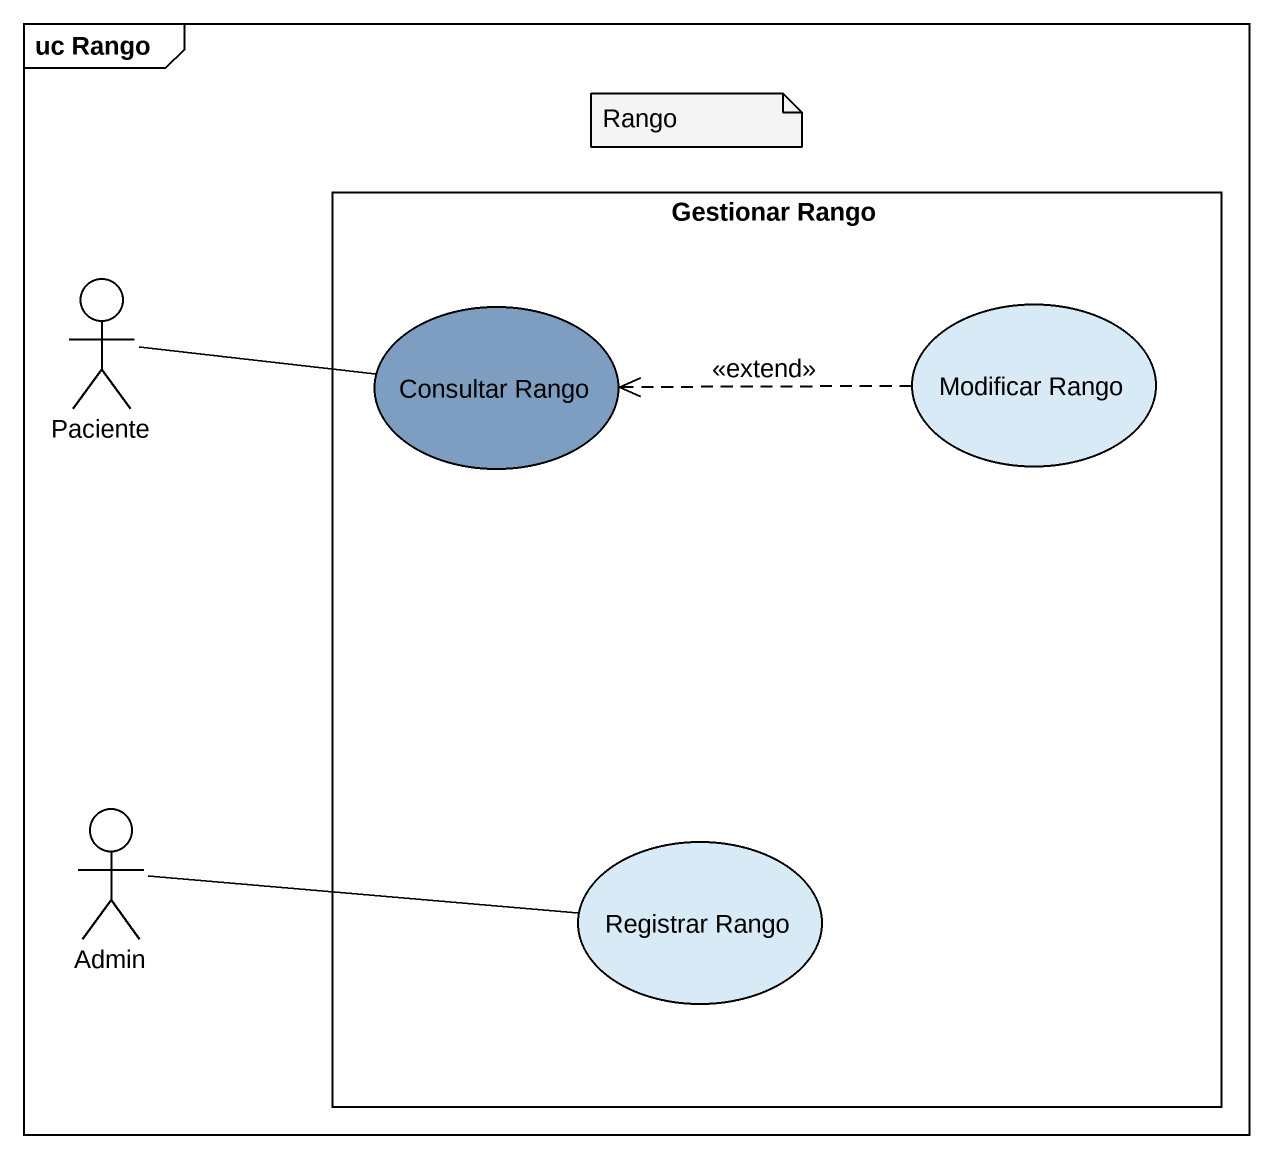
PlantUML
@startuml
mainframe uc Rango
actor Paciente
rectangle "Gestionar Rango" as Gestionar_Rango {
  usecase "Consultar Rango" as Consultar_Rango #7D9EC0
  usecase "Modificar Rango" as Modificar_Rango
  usecase "Registrar Rango" as Registrar_Rango
}
actor Admin
Paciente -right- Consultar_Rango
Modificar_Rango .left.> Consultar_Rango : <<extend>>
Admin -right- Registrar_Rango
note as N1
  Rango
end note
@enduml
